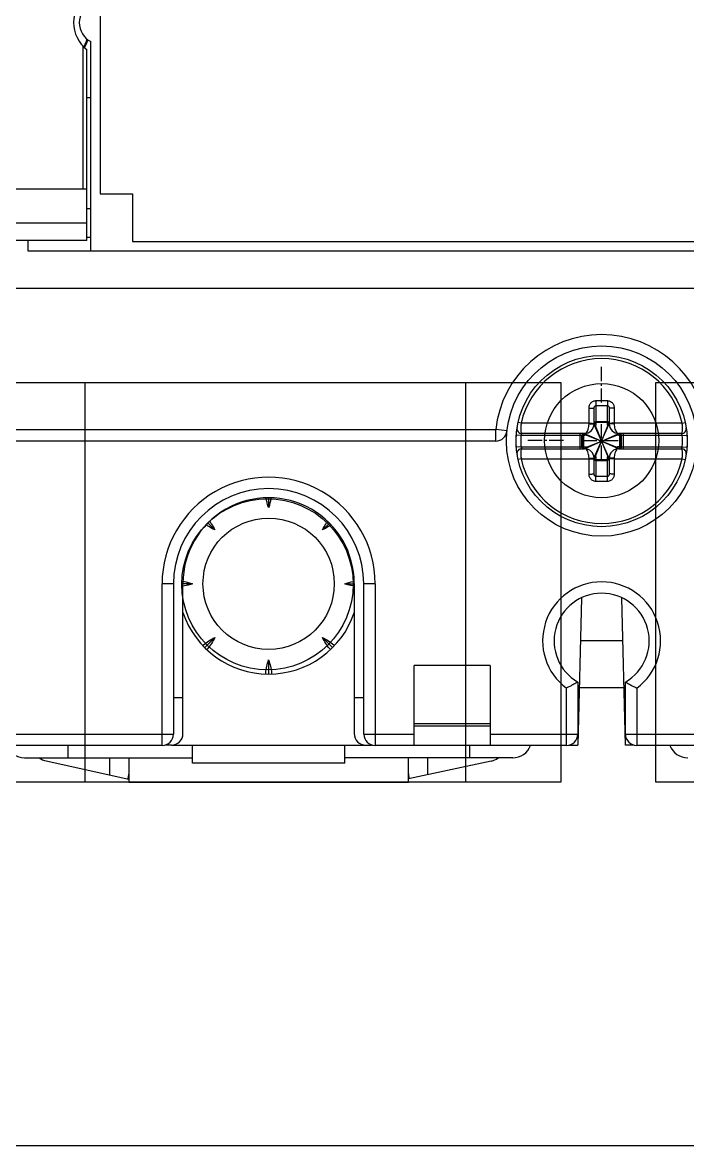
# Model space of a CAD drawing. Extents: x 0 to 607, y 0 to 244.
# Drawn here: x 214 to 248.9, y 24 to 83 of the extents above; entities that cross this region are included whole.
import ezdxf

# ---------------------------------------------------------------- set-up
doc = ezdxf.new("R2010")
doc.units = 0
doc.linetypes.add('AXES2', pattern=[1.125, 0.75, -0.125, 0.125, -0.125])
doc.layers.add('AXE', color=80, linetype='AXES2')

# ---------------------------------------------------------------- blocks, each defined once
blk = doc.blocks.new('grfgd')
for p, q in [((61471.67, -3357.855), (61471.67, -3376.855)), ((61471.17, -3379.855), (61471.17, -3368.855)), ((61470.77, -3376.6), (61470.77, -3369.095)), ((61470.97, -3379.3), (61470.97, -3369.275)), ((61471.17, -3371.805), (61470.97, -3371.805)), ((61434.27, -3376.6), (61470.97, -3376.6)), ((61471.67, -3376.855), (61473.37, -3376.855)), ((61473.37, -3376.855), (61473.37, -3379.355)), ((61471.17, -3377.65), (61470.97, -3377.65)), ((61434.27, -3378.375), (61470.97, -3378.375)), ((61470.97, -3379.3), (61434.27, -3379.3)), ((61467.87, -3379.3), (61467.87, -3379.855)), ((61471.17, -3379.15), (61470.97, -3379.15)), ((61473.37, -3379.355), (61532.37, -3379.355)), ((61467.87, -3379.855), (61532.87, -3379.855)), ((61497.62, -3388.95), (61497.62, -3388.146)), ((61497.72, -3387.984), (61497.72, -3388.905)), ((61498.32, -3388.905), (61498.32, -3387.984)), ((61498.42, -3388.146), (61498.42, -3388.95)), ((61493.789, -3388.914), (61493.626, -3388.878)), ((61497.357, -3388.95), (61497.62, -3388.95)), ((61498.405, -3390.717), (61497.635, -3388.983)), ((61497.635, -3390.717), (61498.405, -3388.983)), ((61498.339, -3390.647), (61497.701, -3389.054)), ((61497.701, -3390.647), (61498.339, -3389.054)), ((61498.32, -3388.835), (61497.72, -3388.835)), ((61498.32, -3388.877), (61497.72, -3388.877)), ((61498.683, -3388.95), (61498.42, -3388.95)), ((61502.251, -3388.914), (61502.414, -3388.878)), ((61433.588, -3389.25), (61492.452, -3389.25)), ((61493.049, -3389.314), (61492.452, -3389.25)), ((61492.452, -3389.85), (61492.452, -3389.25)), ((61493.781, -3389.55), (61493.531, -3389.532)), ((61493.531, -3390.168), (61493.531, -3389.532)), ((61497.075, -3389.55), (61493.781, -3389.55)), ((61497.12, -3389.45), (61493.82, -3389.45)), ((61496.89, -3390.25), (61496.89, -3389.45)), ((61496.986, -3390.15), (61496.986, -3389.55)), ((61497.008, -3389.55), (61497.008, -3390.15)), ((61497.06, -3389.55), (61497.06, -3390.15)), ((61497.153, -3389.465), (61498.887, -3390.235)), ((61497.153, -3390.235), (61498.887, -3389.465)), ((61497.223, -3390.169), (61498.816, -3389.531)), ((61497.224, -3389.531), (61498.816, -3390.169)), ((61502.22, -3389.45), (61498.92, -3389.45)), ((61502.259, -3389.55), (61498.965, -3389.55)), ((61498.98, -3390.15), (61498.98, -3389.55)), ((61499.032, -3390.15), (61499.032, -3389.55)), ((61499.054, -3389.55), (61499.054, -3390.15)), ((61499.15, -3389.45), (61499.15, -3390.25)), ((61502.259, -3389.55), (61502.509, -3389.532)), ((61502.509, -3389.532), (61502.509, -3390.168)), ((61492.452, -3389.85), (61433.588, -3389.85)), ((61493.781, -3390.15), (61493.531, -3390.168)), ((61493.781, -3390.15), (61497.075, -3390.15)), ((61498.965, -3390.15), (61502.259, -3390.15)), ((61502.259, -3390.15), (61502.509, -3390.168)), ((61493.789, -3390.786), (61493.626, -3390.822)), ((61493.82, -3390.25), (61497.12, -3390.25)), ((61497.357, -3390.75), (61497.62, -3390.75)), ((61497.62, -3391.554), (61497.62, -3390.75)), ((61497.72, -3390.795), (61497.72, -3391.717)), ((61497.72, -3390.823), (61498.32, -3390.823)), ((61498.32, -3391.717), (61498.32, -3390.795)), ((61498.683, -3390.75), (61498.42, -3390.75)), ((61498.42, -3390.75), (61498.42, -3391.554)), ((61498.92, -3390.25), (61502.22, -3390.25)), ((61502.251, -3390.786), (61502.414, -3390.822)), ((61497.72, -3390.865), (61498.32, -3390.865)), ((61480.52, -3392.828), (61480.52, -3393.346)), ((61477.327, -3394.156), (61477.69, -3394.518)), ((61483.35, -3394.518), (61483.71, -3394.158)), ((61476.018, -3405.228), (61476.018, -3397.329)), ((61485.018, -3397.328), (61485.018, -3405.229)), ((61475.52, -3397.35), (61474.92, -3397.35)), ((61474.92, -3405.85), (61474.92, -3397.35)), ((61475.52, -3397.35), (61475.52, -3405.25)), ((61476.518, -3397.348), (61476.018, -3397.348)), ((61484.522, -3397.348), (61485.018, -3397.348)), ((61486.12, -3397.35), (61485.52, -3397.35)), ((61485.52, -3405.25), (61485.52, -3397.35)), ((61486.12, -3397.35), (61486.12, -3405.85)), ((61496.967, -3398.085), (61496.764, -3405.829)), ((61499.275, -3405.828), (61499.073, -3398.085)), ((61477.69, -3400.178), (61477.161, -3400.707)), ((61483.35, -3400.178), (61483.879, -3400.707)), ((61496.908, -3400.328), (61499.131, -3400.328)), ((61480.52, -3401.351), (61480.52, -3402.098)), ((61492.17, -3401.65), (61488.17, -3401.65)), ((61488.17, -3405.85), (61488.17, -3401.65)), ((61492.17, -3401.65), (61492.17, -3405.85)), ((61496.77, -3402.515), (61496.77, -3405.25)), ((61499.27, -3405.25), (61499.27, -3402.515)), ((61496.17, -3405.85), (61496.17, -3402.838)), ((61499.197, -3402.828), (61496.843, -3402.828)), ((61499.87, -3402.838), (61499.87, -3405.85)), ((61475.52, -3403.328), (61476.018, -3403.328)), ((61485.018, -3403.328), (61485.52, -3403.328)), ((61488.17, -3404.697), (61492.17, -3404.697)), ((61492.17, -3404.843), (61488.17, -3404.843)), ((61464.27, -3405.25), (61475.52, -3405.25)), ((61485.52, -3405.25), (61488.17, -3405.25)), ((61492.17, -3405.25), (61496.77, -3405.25)), ((61499.27, -3405.25), (61510.52, -3405.25)), ((61474.92, -3405.85), (61464.87, -3405.85)), ((61469.969, -3405.85), (61469.969, -3406.503)), ((61475.417, -3405.828), (61475.079, -3405.828)), ((61485.617, -3405.848), (61475.417, -3405.848)), ((61476.52, -3406.778), (61476.52, -3405.848)), ((61484.52, -3406.778), (61484.52, -3405.848)), ((61485.618, -3405.829), (61485.962, -3405.829)), ((61488.17, -3405.85), (61486.12, -3405.85)), ((61488.17, -3405.829), (61492.17, -3405.829)), ((61491.071, -3405.829), (61491.071, -3406.503)), ((61496.17, -3405.85), (61492.17, -3405.85)), ((61496.329, -3405.829), (61496.764, -3405.829)), ((61499.711, -3405.828), (61499.275, -3405.828)), ((61509.92, -3405.85), (61499.87, -3405.85)), ((61467.695, -3406.503), (61476.52, -3406.503)), ((61468.829, -3406.664), (61473.17, -3407.626)), ((61472.17, -3407.404), (61472.17, -3406.503)), ((61473.17, -3406.503), (61473.17, -3407.778)), ((61493.345, -3406.503), (61484.52, -3406.503)), ((61487.87, -3407.778), (61487.87, -3406.503)), ((61492.21, -3406.675), (61487.87, -3407.605)), ((61488.87, -3406.503), (61488.87, -3407.391)), ((61484.52, -3406.778), (61476.52, -3406.778)), ((61473.17, -3407.778), (61487.87, -3407.778))]:
    blk.add_line(p, q)
for centre, radius in [((61498.02, -3389.85), 5), ((61498.02, -3389.85), 4.5), ((61480.52, -3397.348), 3.45)]:
    blk.add_circle(centre, radius)
for centre, radius, start, end in [((61472.07, -3367.85), 1.8, 127.66989, 232.33011), ((61471.703, -3367.855), 1.133, 118.07249, 241.92751), ((61468.37, -3367.855), 2.75, 332.3488, 341.55971), ((61468.37, -3367.855), 2.8, 332.05647, 341.1608), ((61498.02, -3389.85), 5.6, 6.15064, 173.84936), ((61498.02, -3389.85), 4.333, 12.47309, 167.52691), ((61497.12, -3388.95), 0.5, 270, 0), ((61498.92, -3388.95), 0.5, 180, 270), ((61492.452, -3389.25), 0.6, 270, 353.84936), ((61493.82, -3389.2), 0.25, 171.20259, 270), ((61498.02, -3389.85), 4.25, 175.95223, 184.04777), ((61502.22, -3389.2), 0.25, 269.99996, 8.79727), ((61498.02, -3389.85), 4.25, 355.95223, 4.04777), ((61493.82, -3390.5), 0.25, 89.99996, 188.79727), ((61498.02, -3389.85), 4.333, 192.47309, 347.52691), ((61497.12, -3390.75), 0.5, 0, 90), ((61498.92, -3390.75), 0.5, 90, 180), ((61502.22, -3390.5), 0.25, 351.20259, 90), ((61480.52, -3397.35), 5.6, 0, 180.00062), ((61480.52, -3397.35), 5, 0, 180), ((61480.518, -3397.328), 4.5, 359.99999, 180.00384), ((61498.02, -3400.35), 3.1, 306.63921, 233.36079), ((61498.02, -3400.35), 2.5, 300, 240), ((61480.52, -3397.348), 4.75, 198.57041, 341.27007), ((61474.92, -3405.25), 0.6, 270, 0), ((61475.418, -3405.228), 0.6, 269.94863, 360), ((61485.618, -3405.229), 0.6, 180.00032, 269.94895), ((61486.12, -3405.25), 0.6, 180, 270), ((61496.17, -3405.25), 0.6, 270, 0), ((61499.87, -3405.25), 0.6, 180, 270), ((61467.695, -3405.503), 1, 200.29159, 270), ((61493.345, -3405.503), 1, 270.0002, 339.70839), ((61502.548, -3405.503), 1, 200.28799, 270), ((61469.045, -3405.688), 1, 234.67389, 257.51092), ((61491.995, -3405.699), 1, 282.43176, 306.38253)]:
    blk.add_arc(centre, radius, start, end)
for points, knots in [([(61497.357, -3388.113), (61497.357, -3388.09), (61497.361, -3388.042), (61497.381, -3387.968), (61497.417, -3387.894), (61497.472, -3387.825), (61497.545, -3387.77), (61497.627, -3387.735), (61497.686, -3387.727), (61497.714, -3387.726)], [0, 0, 0, 0, 0.0686055, 0.1439426, 0.226554, 0.3151503, 0.4062368, 0.4967444, 0.5814957, 0.5814957, 0.5814957, 0.5814957]), ([(61497.714, -3387.726), (61497.782, -3387.726), (61497.918, -3387.724), (61498.121, -3387.724), (61498.258, -3387.726), (61498.326, -3387.726)], [0, 0, 0, 0, 0.2025636, 0.4076196, 0.6117272, 0.6117272, 0.6117272, 0.6117272]), ([(61497.714, -3387.726), (61497.714, -3387.76), (61497.715, -3387.823), (61497.717, -3387.909), (61497.719, -3387.961), (61497.72, -3387.984)], [0, 0, 0, 0, 0.1001381, 0.1907363, 0.2572488, 0.2572488, 0.2572488, 0.2572488]), ([(61498.326, -3387.726), (61498.326, -3387.76), (61498.325, -3387.823), (61498.323, -3387.909), (61498.321, -3387.961), (61498.32, -3387.984)], [0, 0, 0, 0, 0.1001378, 0.190736, 0.257248, 0.257248, 0.257248, 0.257248]), ([(61498.326, -3387.726), (61498.354, -3387.727), (61498.412, -3387.735), (61498.495, -3387.769), (61498.567, -3387.825), (61498.622, -3387.894), (61498.659, -3387.968), (61498.679, -3388.042), (61498.683, -3388.09), (61498.683, -3388.113)], [0, 0, 0, 0, 0.0844544, 0.1745763, 0.2656171, 0.3543791, 0.4371975, 0.5127248, 0.5814975, 0.5814975, 0.5814975, 0.5814975]), ([(61497.357, -3388.113), (61497.39, -3388.113), (61497.451, -3388.114), (61497.536, -3388.12), (61497.583, -3388.128), (61497.62, -3388.138), (61497.62, -3388.146)], [0, 0, 0, 0, 0.0995172, 0.1852358, 0.2437846, 0.2679334, 0.2679334, 0.2679334, 0.2679334]), ([(61497.357, -3388.914), (61497.357, -3388.833), (61497.357, -3388.661), (61497.357, -3388.394), (61497.357, -3388.209), (61497.357, -3388.113)], [0, 0, 0, 0, 0.2451334, 0.5135022, 0.8014853, 0.8014853, 0.8014853, 0.8014853]), ([(61497.62, -3388.146), (61497.62, -3388.137), (61497.621, -3388.117), (61497.626, -3388.087), (61497.636, -3388.056), (61497.651, -3388.027), (61497.671, -3388.004), (61497.695, -3387.988), (61497.712, -3387.984), (61497.72, -3387.984)], [0, 0, 0, 0, 0.0284303, 0.0592124, 0.0918038, 0.1246929, 0.1556434, 0.1834244, 0.2075979, 0.2075979, 0.2075979, 0.2075979]), ([(61497.72, -3387.984), (61497.786, -3387.983), (61497.919, -3387.982), (61498.119, -3387.982), (61498.253, -3387.983), (61498.32, -3387.984)], [0, 0, 0, 0, 0.1989894, 0.3995198, 0.6000139, 0.6000139, 0.6000139, 0.6000139]), ([(61498.32, -3387.984), (61498.328, -3387.984), (61498.345, -3387.988), (61498.368, -3388.004), (61498.388, -3388.027), (61498.403, -3388.056), (61498.413, -3388.086), (61498.419, -3388.117), (61498.42, -3388.137), (61498.42, -3388.146)], [0, 0, 0, 0, 0.0240864, 0.0517359, 0.0826458, 0.1155786, 0.1482428, 0.1791, 0.2075994, 0.2075994, 0.2075994, 0.2075994]), ([(61498.683, -3388.113), (61498.649, -3388.113), (61498.589, -3388.114), (61498.504, -3388.12), (61498.457, -3388.128), (61498.42, -3388.138), (61498.42, -3388.146)], [0, 0, 0, 0, 0.0995172, 0.1852358, 0.2437845, 0.2679333, 0.2679333, 0.2679333, 0.2679333]), ([(61498.683, -3388.113), (61498.683, -3388.21), (61498.683, -3388.397), (61498.683, -3388.664), (61498.683, -3388.834), (61498.683, -3388.914)], [0, 0, 0, 0, 0.2923982, 0.5595968, 0.8014853, 0.8014853, 0.8014853, 0.8014853]), ([(61493.789, -3388.914), (61493.785, -3388.948), (61493.778, -3389.017), (61493.771, -3389.121), (61493.769, -3389.223), (61493.773, -3389.314), (61493.784, -3389.385), (61493.794, -3389.43), (61493.812, -3389.45), (61493.82, -3389.45)], [0, 0, 0, 0, 0.1011592, 0.2076643, 0.3132474, 0.407516, 0.4809532, 0.526858, 0.54949, 0.54949, 0.54949, 0.54949]), ([(61497.357, -3388.914), (61497.262, -3388.914), (61497.068, -3388.914), (61496.764, -3388.914), (61496.434, -3388.914), (61496.071, -3388.914), (61495.676, -3388.914), (61495.249, -3388.914), (61494.791, -3388.914), (61494.3, -3388.914), (61493.963, -3388.914), (61493.789, -3388.914)], [0, 0, 0, 0, 0.284634, 0.583745, 0.912593, 1.274918, 1.670146, 2.09758, 2.55637, 3.046106, 3.56801, 3.56801, 3.56801, 3.56801]), ([(61497.12, -3389.45), (61497.149, -3389.45), (61497.212, -3389.421), (61497.277, -3389.333), (61497.324, -3389.217), (61497.351, -3389.085), (61497.357, -3388.995), (61497.357, -3388.95)], [0, 0, 0, 0, 0.0857154, 0.1935589, 0.3219294, 0.4600473, 0.5939554, 0.5939554, 0.5939554, 0.5939554]), ([(61497.357, -3388.95), (61497.357, -3388.944), (61497.357, -3388.932), (61497.357, -3388.92), (61497.357, -3388.914)], [0, 0, 0, 0, 0.01817785, 0.03583874, 0.03583874, 0.03583874, 0.03583874]), ([(61497.457, -3388.915), (61497.485, -3388.916), (61497.538, -3388.916), (61497.58, -3388.926), (61497.62, -3388.925), (61497.62, -3388.932)], [0, 0, 0, 0, 0.08551, 0.1433196, 0.1647829, 0.1647829, 0.1647829, 0.1647829]), ([(61497.609, -3389.053), (61497.611, -3389.046), (61497.614, -3389.032), (61497.619, -3389.012), (61497.625, -3388.996), (61497.631, -3388.986), (61497.635, -3388.983)], [0, 0, 0, 0, 0.02227813, 0.04272751, 0.06093428, 0.07551171, 0.07551171, 0.07551171, 0.07551171]), ([(61497.62, -3388.922), (61497.62, -3388.913), (61497.636, -3388.893), (61497.662, -3388.884), (61497.68, -3388.881), (61497.686, -3388.88)], [0, 0, 0, 0, 0.02606707, 0.06616314, 0.08229637, 0.08229637, 0.08229637, 0.08229637]), ([(61497.62, -3388.95), (61497.62, -3388.941), (61497.636, -3388.922), (61497.662, -3388.913), (61497.68, -3388.909), (61497.686, -3388.908)], [0, 0, 0, 0, 0.026066, 0.06616128, 0.0822948, 0.0822948, 0.0822948, 0.0822948]), ([(61497.701, -3389.054), (61497.698, -3389.045), (61497.691, -3389.029), (61497.678, -3389.007), (61497.665, -3388.99), (61497.652, -3388.98), (61497.642, -3388.98), (61497.639, -3388.981)], [0, 0, 0, 0, 0.0283478, 0.0532815, 0.0748872, 0.0920764, 0.1014859, 0.1014859, 0.1014859, 0.1014859]), ([(61497.655, -3388.855), (61497.66, -3388.852), (61497.67, -3388.846), (61497.68, -3388.842), (61497.686, -3388.84)], [0, 0, 0, 0, 0.01681323, 0.03392807, 0.03392807, 0.03392807, 0.03392807]), ([(61497.72, -3388.905), (61497.72, -3388.931), (61497.717, -3388.98), (61497.708, -3389.03), (61497.701, -3389.054)], [0, 0, 0, 0, 0.0754848, 0.149718, 0.149718, 0.149718, 0.149718]), ([(61498.339, -3389.054), (61498.332, -3389.03), (61498.323, -3388.98), (61498.32, -3388.931), (61498.32, -3388.905)], [0, 0, 0, 0, 0.0742087, 0.149722, 0.149722, 0.149722, 0.149722]), ([(61498.42, -3388.922), (61498.42, -3388.913), (61498.404, -3388.893), (61498.378, -3388.884), (61498.36, -3388.881), (61498.354, -3388.88)], [0, 0, 0, 0, 0.02575795, 0.06597454, 0.08217418, 0.08217418, 0.08217418, 0.08217418]), ([(61498.42, -3388.95), (61498.42, -3388.941), (61498.404, -3388.922), (61498.378, -3388.913), (61498.359, -3388.909), (61498.354, -3388.908)], [0, 0, 0, 0, 0.02606707, 0.06616314, 0.08229636, 0.08229636, 0.08229636, 0.08229636]), ([(61498.405, -3388.983), (61498.402, -3388.98), (61498.39, -3388.979), (61498.375, -3388.99), (61498.366, -3389.002), (61498.36, -3389.01), (61498.359, -3389.013)], [0, 0, 0, 0, 0.01414489, 0.0314115, 0.05261127, 0.06060314, 0.06060314, 0.06060314, 0.06060314]), ([(61498.431, -3389.053), (61498.429, -3389.046), (61498.426, -3389.032), (61498.421, -3389.012), (61498.415, -3388.996), (61498.409, -3388.986), (61498.405, -3388.983)], [0, 0, 0, 0, 0.02223904, 0.04270095, 0.06093086, 0.07551201, 0.07551201, 0.07551201, 0.07551201]), ([(61498.583, -3388.915), (61498.555, -3388.916), (61498.502, -3388.916), (61498.46, -3388.926), (61498.42, -3388.925), (61498.42, -3388.932)], [0, 0, 0, 0, 0.0855099, 0.1433196, 0.1647829, 0.1647829, 0.1647829, 0.1647829]), ([(61502.251, -3388.914), (61502.077, -3388.914), (61501.739, -3388.914), (61501.249, -3388.914), (61500.791, -3388.914), (61500.363, -3388.914), (61499.968, -3388.914), (61499.606, -3388.914), (61499.276, -3388.914), (61498.972, -3388.914), (61498.778, -3388.914), (61498.683, -3388.914)], [0, 0, 0, 0, 0.521932, 1.011689, 1.470493, 1.89794, 2.293184, 2.655521, 2.984393, 3.283507, 3.56801, 3.56801, 3.56801, 3.56801]), ([(61498.683, -3388.914), (61498.683, -3388.92), (61498.683, -3388.932), (61498.683, -3388.944), (61498.683, -3388.95)], [0, 0, 0, 0, 0.01766099, 0.03583874, 0.03583874, 0.03583874, 0.03583874]), ([(61498.683, -3388.95), (61498.683, -3388.995), (61498.688, -3389.085), (61498.716, -3389.217), (61498.763, -3389.333), (61498.828, -3389.421), (61498.891, -3389.45), (61498.92, -3389.45)], [0, 0, 0, 0, 0.1339076, 0.2720257, 0.4003964, 0.5082394, 0.5939557, 0.5939557, 0.5939557, 0.5939557]), ([(61502.22, -3389.45), (61502.228, -3389.45), (61502.246, -3389.43), (61502.256, -3389.385), (61502.267, -3389.314), (61502.27, -3389.223), (61502.269, -3389.121), (61502.262, -3389.017), (61502.255, -3388.948), (61502.251, -3388.914)], [0, 0, 0, 0, 0.022622, 0.0685253, 0.1419848, 0.236287, 0.3418926, 0.4483892, 0.5494906, 0.5494906, 0.5494906, 0.5494906]), ([(61493.82, -3389.45), (61493.817, -3389.456), (61493.81, -3389.469), (61493.8, -3389.492), (61493.789, -3389.519), (61493.783, -3389.54), (61493.781, -3389.55)], [0, 0, 0, 0, 0.0187148, 0.0440151, 0.0759374, 0.1077522, 0.1077522, 0.1077522, 0.1077522]), ([(61497.05, -3389.456), (61497.045, -3389.458), (61497.024, -3389.468), (61497.003, -3389.49), (61496.994, -3389.51), (61496.992, -3389.516)], [0, 0, 0, 0, 0.01694014, 0.06782964, 0.08515314, 0.08515314, 0.08515314, 0.08515314]), ([(61497.043, -3389.473), (61497.034, -3389.481), (61497.023, -3389.495), (61497.016, -3389.51), (61497.014, -3389.516)], [0, 0, 0, 0, 0.03424847, 0.05157209, 0.05157209, 0.05157209, 0.05157209]), ([(61497.105, -3389.45), (61497.088, -3389.45), (61497.065, -3389.457), (61497.047, -3389.47), (61497.043, -3389.473)], [0, 0, 0, 0, 0.05012009, 0.06715642, 0.06715642, 0.06715642, 0.06715642]), ([(61497.105, -3389.45), (61497.096, -3389.45), (61497.076, -3389.466), (61497.068, -3389.492), (61497.064, -3389.51), (61497.063, -3389.516)], [0, 0, 0, 0, 0.02574366, 0.06591584, 0.08212123, 0.08212123, 0.08212123, 0.08212123]), ([(61497.224, -3389.531), (61497.2, -3389.538), (61497.15, -3389.547), (61497.1, -3389.55), (61497.075, -3389.55)], [0, 0, 0, 0, 0.0741826, 0.1497294, 0.1497294, 0.1497294, 0.1497294]), ([(61497.12, -3389.45), (61497.111, -3389.45), (61497.091, -3389.466), (61497.083, -3389.492), (61497.079, -3389.511), (61497.078, -3389.516)], [0, 0, 0, 0, 0.02606707, 0.06616314, 0.08229636, 0.08229636, 0.08229636, 0.08229636]), ([(61497.153, -3389.465), (61497.15, -3389.469), (61497.149, -3389.48), (61497.156, -3389.489), (61497.16, -3389.493)], [0, 0, 0, 0, 0.01414468, 0.03141043, 0.03141043, 0.03141043, 0.03141043]), ([(61497.223, -3389.439), (61497.216, -3389.441), (61497.202, -3389.444), (61497.182, -3389.449), (61497.165, -3389.455), (61497.156, -3389.461), (61497.153, -3389.465)], [0, 0, 0, 0, 0.02223725, 0.04269836, 0.06092843, 0.07550805, 0.07550805, 0.07550805, 0.07550805]), ([(61497.16, -3389.493), (61497.165, -3389.498), (61497.177, -3389.508), (61497.19, -3389.516), (61497.198, -3389.52)], [0, 0, 0, 0, 0.02119907, 0.04643887, 0.04643887, 0.04643887, 0.04643887]), ([(61498.816, -3389.531), (61498.825, -3389.528), (61498.841, -3389.521), (61498.863, -3389.508), (61498.88, -3389.495), (61498.89, -3389.482), (61498.89, -3389.472), (61498.889, -3389.469)], [0, 0, 0, 0, 0.0283477, 0.0532806, 0.0748854, 0.0920738, 0.1014832, 0.1014832, 0.1014832, 0.1014832]), ([(61498.965, -3389.55), (61498.94, -3389.55), (61498.89, -3389.547), (61498.84, -3389.538), (61498.816, -3389.531)], [0, 0, 0, 0, 0.0755715, 0.1497317, 0.1497317, 0.1497317, 0.1497317]), ([(61498.817, -3389.439), (61498.824, -3389.441), (61498.838, -3389.444), (61498.858, -3389.449), (61498.874, -3389.455), (61498.884, -3389.461), (61498.887, -3389.465)], [0, 0, 0, 0, 0.02227705, 0.04272547, 0.06093149, 0.07550845, 0.07550845, 0.07550845, 0.07550845]), ([(61498.92, -3389.45), (61498.929, -3389.45), (61498.949, -3389.466), (61498.957, -3389.492), (61498.961, -3389.511), (61498.962, -3389.516)], [0, 0, 0, 0, 0.02606593, 0.06616117, 0.08229471, 0.08229471, 0.08229471, 0.08229471]), ([(61498.935, -3389.45), (61498.952, -3389.45), (61498.974, -3389.456), (61498.992, -3389.469), (61498.997, -3389.473)], [0, 0, 0, 0, 0.04960304, 0.06665907, 0.06665907, 0.06665907, 0.06665907]), ([(61498.935, -3389.45), (61498.944, -3389.45), (61498.964, -3389.466), (61498.972, -3389.492), (61498.976, -3389.511), (61498.977, -3389.516)], [0, 0, 0, 0, 0.02606707, 0.06616314, 0.08229636, 0.08229636, 0.08229636, 0.08229636]), ([(61499.005, -3389.463), (61499.02, -3389.472), (61499.037, -3389.49), (61499.046, -3389.51), (61499.048, -3389.516)], [0, 0, 0, 0, 0.05088955, 0.06821316, 0.06821316, 0.06821316, 0.06821316]), ([(61499.009, -3389.485), (61499.012, -3389.49), (61499.019, -3389.5), (61499.024, -3389.51), (61499.026, -3389.516)], [0, 0, 0, 0, 0.01735271, 0.03476827, 0.03476827, 0.03476827, 0.03476827]), ([(61502.259, -3389.55), (61502.257, -3389.54), (61502.251, -3389.519), (61502.24, -3389.492), (61502.23, -3389.469), (61502.223, -3389.456), (61502.22, -3389.45)], [0, 0, 0, 0, 0.0318147, 0.0637371, 0.0890374, 0.1077522, 0.1077522, 0.1077522, 0.1077522]), ([(61493.781, -3390.15), (61493.783, -3390.16), (61493.789, -3390.181), (61493.8, -3390.209), (61493.81, -3390.232), (61493.817, -3390.245), (61493.82, -3390.25)], [0, 0, 0, 0, 0.0318147, 0.0637371, 0.0890374, 0.1077522, 0.1077522, 0.1077522, 0.1077522]), ([(61497.035, -3390.237), (61497.02, -3390.228), (61497.003, -3390.211), (61496.994, -3390.19), (61496.992, -3390.184)], [0, 0, 0, 0, 0.05088955, 0.06821316, 0.06821316, 0.06821316, 0.06821316]), ([(61497.031, -3390.215), (61497.028, -3390.21), (61497.021, -3390.201), (61497.016, -3390.19), (61497.014, -3390.184)], [0, 0, 0, 0, 0.01735271, 0.03476827, 0.03476827, 0.03476827, 0.03476827]), ([(61497.105, -3390.25), (61497.088, -3390.25), (61497.066, -3390.244), (61497.048, -3390.231), (61497.043, -3390.227)], [0, 0, 0, 0, 0.04960304, 0.06665908, 0.06665908, 0.06665908, 0.06665908]), ([(61497.105, -3390.25), (61497.096, -3390.25), (61497.076, -3390.234), (61497.068, -3390.208), (61497.064, -3390.19), (61497.063, -3390.184)], [0, 0, 0, 0, 0.02606707, 0.06616314, 0.08229637, 0.08229637, 0.08229637, 0.08229637]), ([(61497.075, -3390.15), (61497.1, -3390.15), (61497.15, -3390.153), (61497.2, -3390.163), (61497.224, -3390.169)], [0, 0, 0, 0, 0.0755715, 0.1497317, 0.1497317, 0.1497317, 0.1497317]), ([(61497.12, -3390.25), (61497.111, -3390.25), (61497.091, -3390.234), (61497.083, -3390.208), (61497.079, -3390.19), (61497.078, -3390.184)], [0, 0, 0, 0, 0.02606593, 0.06616117, 0.08229471, 0.08229471, 0.08229471, 0.08229471]), ([(61497.223, -3390.169), (61497.215, -3390.172), (61497.199, -3390.179), (61497.177, -3390.192), (61497.16, -3390.205), (61497.15, -3390.218), (61497.15, -3390.228), (61497.151, -3390.231)], [0, 0, 0, 0, 0.0283477, 0.0532806, 0.0748854, 0.0920739, 0.1014832, 0.1014832, 0.1014832, 0.1014832]), ([(61497.223, -3390.261), (61497.216, -3390.259), (61497.202, -3390.256), (61497.182, -3390.251), (61497.165, -3390.245), (61497.156, -3390.239), (61497.153, -3390.235)], [0, 0, 0, 0, 0.02227705, 0.04272547, 0.06093149, 0.07550845, 0.07550845, 0.07550845, 0.07550845]), ([(61498.965, -3390.15), (61498.94, -3390.15), (61498.89, -3390.153), (61498.84, -3390.163), (61498.816, -3390.169)], [0, 0, 0, 0, 0.0753321, 0.1496914, 0.1496914, 0.1496914, 0.1496914]), ([(61498.817, -3390.261), (61498.824, -3390.259), (61498.838, -3390.256), (61498.858, -3390.251), (61498.874, -3390.245), (61498.884, -3390.239), (61498.887, -3390.235)], [0, 0, 0, 0, 0.02221081, 0.04255589, 0.06104522, 0.07551541, 0.07551541, 0.07551541, 0.07551541]), ([(61498.88, -3390.207), (61498.876, -3390.202), (61498.864, -3390.192), (61498.85, -3390.184), (61498.843, -3390.181)], [0, 0, 0, 0, 0.02091191, 0.04607775, 0.04607775, 0.04607775, 0.04607775]), ([(61498.887, -3390.235), (61498.89, -3390.231), (61498.891, -3390.22), (61498.884, -3390.211), (61498.88, -3390.207)], [0, 0, 0, 0, 0.01458251, 0.03123653, 0.03123653, 0.03123653, 0.03123653]), ([(61498.965, -3390.15), (61498.965, -3390.167), (61498.961, -3390.197), (61498.949, -3390.232), (61498.933, -3390.246), (61498.928, -3390.248)], [0, 0, 0, 0, 0.050359, 0.0904545, 0.1092398, 0.1092398, 0.1092398, 0.1092398]), ([(61498.98, -3390.15), (61498.98, -3390.167), (61498.976, -3390.197), (61498.964, -3390.232), (61498.949, -3390.246), (61498.943, -3390.248)], [0, 0, 0, 0, 0.0503577, 0.0904538, 0.1092396, 0.1092396, 0.1092396, 0.1092396]), ([(61499.032, -3390.15), (61499.032, -3390.167), (61499.023, -3390.202), (61498.99, -3390.237), (61498.962, -3390.247), (61498.952, -3390.249)], [0, 0, 0, 0, 0.0519316, 0.1030547, 0.1364663, 0.1364663, 0.1364663, 0.1364663]), ([(61499.054, -3390.15), (61499.054, -3390.167), (61499.045, -3390.202), (61499.008, -3390.24), (61498.974, -3390.25), (61498.957, -3390.25)], [0, 0, 0, 0, 0.0516475, 0.1025371, 0.1526572, 0.1526572, 0.1526572, 0.1526572]), ([(61502.22, -3390.25), (61502.223, -3390.245), (61502.229, -3390.232), (61502.24, -3390.21), (61502.251, -3390.182), (61502.257, -3390.161), (61502.259, -3390.15)], [0, 0, 0, 0, 0.0178792, 0.0426, 0.0748566, 0.1077504, 0.1077504, 0.1077504, 0.1077504]), ([(61493.82, -3390.25), (61493.812, -3390.25), (61493.794, -3390.27), (61493.784, -3390.315), (61493.773, -3390.386), (61493.769, -3390.477), (61493.771, -3390.579), (61493.778, -3390.684), (61493.785, -3390.752), (61493.789, -3390.786)], [0, 0, 0, 0, 0.0226221, 0.0685253, 0.1419848, 0.236287, 0.3418926, 0.4483892, 0.5494906, 0.5494906, 0.5494906, 0.5494906]), ([(61493.789, -3390.786), (61493.963, -3390.786), (61494.3, -3390.786), (61494.791, -3390.786), (61495.249, -3390.786), (61495.676, -3390.786), (61496.071, -3390.786), (61496.434, -3390.786), (61496.764, -3390.786), (61497.068, -3390.786), (61497.262, -3390.786), (61497.357, -3390.786)], [0, 0, 0, 0, 0.521932, 1.011689, 1.470493, 1.89794, 2.293184, 2.655521, 2.984393, 3.283507, 3.56801, 3.56801, 3.56801, 3.56801]), ([(61497.357, -3390.75), (61497.357, -3390.705), (61497.351, -3390.615), (61497.324, -3390.483), (61497.277, -3390.367), (61497.212, -3390.279), (61497.149, -3390.25), (61497.12, -3390.25)], [0, 0, 0, 0, 0.1339076, 0.2720257, 0.4003964, 0.5082394, 0.5939557, 0.5939557, 0.5939557, 0.5939557]), ([(61497.357, -3390.786), (61497.357, -3390.78), (61497.357, -3390.768), (61497.357, -3390.756), (61497.357, -3390.75)], [0, 0, 0, 0, 0.01766099, 0.03583874, 0.03583874, 0.03583874, 0.03583874]), ([(61497.357, -3391.587), (61497.357, -3391.559), (61497.357, -3391.499), (61497.357, -3391.405), (61497.357, -3391.303), (61497.357, -3391.19), (61497.357, -3391.067), (61497.357, -3390.931), (61497.357, -3390.836), (61497.357, -3390.786)], [0, 0, 0, 0, 0.0858183, 0.1792338, 0.2814322, 0.3935658, 0.516742, 0.6522102, 0.8014853, 0.8014853, 0.8014853, 0.8014853]), ([(61497.457, -3390.785), (61497.485, -3390.784), (61497.535, -3390.785), (61497.584, -3390.773), (61497.615, -3390.776), (61497.619, -3390.771)], [0, 0, 0, 0, 0.0855099, 0.1433196, 0.1628273, 0.1628273, 0.1628273, 0.1628273]), ([(61497.609, -3390.647), (61497.611, -3390.654), (61497.614, -3390.668), (61497.619, -3390.688), (61497.625, -3390.705), (61497.631, -3390.714), (61497.635, -3390.717)], [0, 0, 0, 0, 0.02223797, 0.04270049, 0.06093265, 0.07551204, 0.07551204, 0.07551204, 0.07551204]), ([(61497.62, -3390.75), (61497.62, -3390.759), (61497.636, -3390.779), (61497.662, -3390.787), (61497.68, -3390.791), (61497.686, -3390.792)], [0, 0, 0, 0, 0.02606706, 0.06616314, 0.08229636, 0.08229636, 0.08229636, 0.08229636]), ([(61497.62, -3390.778), (61497.62, -3390.787), (61497.636, -3390.807), (61497.662, -3390.816), (61497.68, -3390.819), (61497.686, -3390.82)], [0, 0, 0, 0, 0.02575795, 0.06597454, 0.08217418, 0.08217418, 0.08217418, 0.08217418]), ([(61497.635, -3390.717), (61497.638, -3390.72), (61497.65, -3390.721), (61497.663, -3390.711), (61497.669, -3390.704), (61497.672, -3390.7)], [0, 0, 0, 0, 0.01414489, 0.03141149, 0.04509897, 0.04509897, 0.04509897, 0.04509897]), ([(61497.672, -3390.7), (61497.674, -3390.698), (61497.677, -3390.694), (61497.68, -3390.69), (61497.681, -3390.687)], [0, 0, 0, 0, 0.00753388, 0.01552575, 0.01552575, 0.01552575, 0.01552575]), ([(61497.701, -3390.647), (61497.708, -3390.67), (61497.717, -3390.72), (61497.72, -3390.77), (61497.72, -3390.795)], [0, 0, 0, 0, 0.0742087, 0.149722, 0.149722, 0.149722, 0.149722]), ([(61498.32, -3390.795), (61498.32, -3390.77), (61498.323, -3390.72), (61498.332, -3390.67), (61498.339, -3390.647)], [0, 0, 0, 0, 0.0754848, 0.149718, 0.149718, 0.149718, 0.149718]), ([(61498.339, -3390.647), (61498.342, -3390.655), (61498.349, -3390.672), (61498.362, -3390.693), (61498.375, -3390.71), (61498.388, -3390.72), (61498.398, -3390.72), (61498.401, -3390.719)], [0, 0, 0, 0, 0.0283478, 0.0532815, 0.0748872, 0.0920764, 0.1014859, 0.1014859, 0.1014859, 0.1014859]), ([(61498.42, -3390.75), (61498.42, -3390.759), (61498.404, -3390.779), (61498.378, -3390.787), (61498.359, -3390.791), (61498.354, -3390.792)], [0, 0, 0, 0, 0.026066, 0.06616128, 0.0822948, 0.0822948, 0.0822948, 0.0822948]), ([(61498.42, -3390.778), (61498.42, -3390.787), (61498.404, -3390.807), (61498.378, -3390.816), (61498.359, -3390.82), (61498.354, -3390.82)], [0, 0, 0, 0, 0.02606707, 0.06616314, 0.08229636, 0.08229636, 0.08229636, 0.08229636]), ([(61498.431, -3390.647), (61498.429, -3390.654), (61498.426, -3390.668), (61498.421, -3390.688), (61498.415, -3390.705), (61498.409, -3390.714), (61498.405, -3390.717)], [0, 0, 0, 0, 0.02227813, 0.04272751, 0.06093428, 0.07551171, 0.07551171, 0.07551171, 0.07551171]), ([(61498.583, -3390.785), (61498.555, -3390.784), (61498.505, -3390.785), (61498.456, -3390.773), (61498.425, -3390.776), (61498.421, -3390.771)], [0, 0, 0, 0, 0.08551, 0.1433196, 0.1628273, 0.1628273, 0.1628273, 0.1628273]), ([(61498.92, -3390.25), (61498.891, -3390.25), (61498.828, -3390.279), (61498.763, -3390.367), (61498.716, -3390.483), (61498.688, -3390.615), (61498.683, -3390.705), (61498.683, -3390.75)], [0, 0, 0, 0, 0.0857154, 0.1935589, 0.3219294, 0.4600473, 0.5939554, 0.5939554, 0.5939554, 0.5939554]), ([(61498.683, -3390.75), (61498.683, -3390.756), (61498.683, -3390.768), (61498.683, -3390.78), (61498.683, -3390.786)], [0, 0, 0, 0, 0.01817785, 0.03583874, 0.03583874, 0.03583874, 0.03583874]), ([(61498.683, -3390.786), (61498.778, -3390.786), (61498.972, -3390.786), (61499.276, -3390.786), (61499.606, -3390.786), (61499.969, -3390.786), (61500.364, -3390.786), (61500.791, -3390.786), (61501.249, -3390.786), (61501.739, -3390.786), (61502.077, -3390.786), (61502.251, -3390.786)], [0, 0, 0, 0, 0.284634, 0.583745, 0.912593, 1.274918, 1.670146, 2.09758, 2.55637, 3.046106, 3.56801, 3.56801, 3.56801, 3.56801]), ([(61498.683, -3390.786), (61498.683, -3390.836), (61498.683, -3390.932), (61498.683, -3391.068), (61498.683, -3391.192), (61498.683, -3391.304), (61498.683, -3391.407), (61498.683, -3391.5), (61498.683, -3391.559), (61498.683, -3391.587)], [0, 0, 0, 0, 0.1507243, 0.2867075, 0.4100161, 0.5219337, 0.6236486, 0.7164144, 0.8014853, 0.8014853, 0.8014853, 0.8014853]), ([(61502.251, -3390.786), (61502.255, -3390.752), (61502.262, -3390.684), (61502.269, -3390.579), (61502.27, -3390.477), (61502.267, -3390.386), (61502.256, -3390.315), (61502.246, -3390.27), (61502.228, -3390.25), (61502.22, -3390.25)], [0, 0, 0, 0, 0.1011592, 0.2076643, 0.3132474, 0.407516, 0.4809532, 0.526858, 0.54949, 0.54949, 0.54949, 0.54949]), ([(61498.385, -3390.845), (61498.38, -3390.848), (61498.37, -3390.854), (61498.36, -3390.858), (61498.354, -3390.86)], [0, 0, 0, 0, 0.01681323, 0.03392807, 0.03392807, 0.03392807, 0.03392807]), ([(61497.357, -3391.587), (61497.39, -3391.588), (61497.451, -3391.586), (61497.536, -3391.58), (61497.583, -3391.572), (61497.62, -3391.562), (61497.62, -3391.554)], [0, 0, 0, 0, 0.0995172, 0.1852358, 0.2437845, 0.2679333, 0.2679333, 0.2679333, 0.2679333]), ([(61497.714, -3391.974), (61497.686, -3391.973), (61497.628, -3391.965), (61497.545, -3391.931), (61497.473, -3391.875), (61497.418, -3391.807), (61497.381, -3391.732), (61497.361, -3391.659), (61497.357, -3391.61), (61497.357, -3391.587)], [0, 0, 0, 0, 0.0844544, 0.1745763, 0.2656171, 0.3543791, 0.4371975, 0.5127248, 0.5814975, 0.5814975, 0.5814975, 0.5814975]), ([(61497.72, -3391.717), (61497.712, -3391.716), (61497.695, -3391.712), (61497.671, -3391.697), (61497.652, -3391.673), (61497.636, -3391.644), (61497.626, -3391.614), (61497.621, -3391.583), (61497.62, -3391.564), (61497.62, -3391.554)], [0, 0, 0, 0, 0.0240864, 0.0517359, 0.0826458, 0.1155786, 0.1482428, 0.1791, 0.2075994, 0.2075994, 0.2075994, 0.2075994]), ([(61497.714, -3391.974), (61497.714, -3391.94), (61497.715, -3391.877), (61497.717, -3391.791), (61497.719, -3391.739), (61497.72, -3391.717)], [0, 0, 0, 0, 0.1001378, 0.190736, 0.257248, 0.257248, 0.257248, 0.257248]), ([(61498.326, -3391.974), (61498.258, -3391.975), (61498.121, -3391.976), (61497.917, -3391.976), (61497.782, -3391.975), (61497.714, -3391.974)], [0, 0, 0, 0, 0.2041251, 0.409196, 0.6117272, 0.6117272, 0.6117272, 0.6117272]), ([(61498.32, -3391.717), (61498.253, -3391.717), (61498.119, -3391.719), (61497.919, -3391.719), (61497.786, -3391.717), (61497.72, -3391.717)], [0, 0, 0, 0, 0.2005115, 0.4010562, 0.6000139, 0.6000139, 0.6000139, 0.6000139]), ([(61498.42, -3391.554), (61498.42, -3391.564), (61498.419, -3391.583), (61498.414, -3391.614), (61498.404, -3391.644), (61498.389, -3391.673), (61498.369, -3391.696), (61498.345, -3391.712), (61498.328, -3391.716), (61498.32, -3391.717)], [0, 0, 0, 0, 0.0284303, 0.0592124, 0.0918038, 0.1246929, 0.1556434, 0.1834244, 0.2075979, 0.2075979, 0.2075979, 0.2075979]), ([(61498.326, -3391.974), (61498.326, -3391.94), (61498.325, -3391.877), (61498.323, -3391.791), (61498.321, -3391.739), (61498.32, -3391.717)], [0, 0, 0, 0, 0.1001381, 0.1907363, 0.2572488, 0.2572488, 0.2572488, 0.2572488]), ([(61498.683, -3391.587), (61498.683, -3391.61), (61498.679, -3391.658), (61498.659, -3391.732), (61498.623, -3391.806), (61498.568, -3391.875), (61498.495, -3391.93), (61498.413, -3391.965), (61498.354, -3391.973), (61498.326, -3391.974)], [0, 0, 0, 0, 0.0686055, 0.1439426, 0.226554, 0.3151503, 0.4062368, 0.4967444, 0.5814957, 0.5814957, 0.5814957, 0.5814957]), ([(61498.683, -3391.587), (61498.649, -3391.588), (61498.589, -3391.586), (61498.504, -3391.58), (61498.457, -3391.572), (61498.42, -3391.562), (61498.42, -3391.554)], [0, 0, 0, 0, 0.0995172, 0.1852358, 0.2437846, 0.2679334, 0.2679334, 0.2679334, 0.2679334]), ([(61480.451, -3393.122), (61480.441, -3393.084), (61480.418, -3392.989), (61480.4, -3392.893), (61480.391, -3392.834)], [0, 0, 0, 0, 0.1173499, 0.2939294, 0.2939294, 0.2939294, 0.2939294]), ([(61480.649, -3392.835), (61480.64, -3392.893), (61480.622, -3392.989), (61480.599, -3393.084), (61480.589, -3393.122)], [0, 0, 0, 0, 0.1766847, 0.2939647, 0.2939647, 0.2939647, 0.2939647]), ([(61477.69, -3394.518), (61477.584, -3394.468), (61477.431, -3394.382), (61477.287, -3394.284), (61477.241, -3394.251)], [0, 0, 0, 0, 0.3517894, 0.523525, 0.523525, 0.523525, 0.523525]), ([(61477.422, -3394.068), (61477.455, -3394.115), (61477.554, -3394.26), (61477.64, -3394.413), (61477.69, -3394.518)], [0, 0, 0, 0, 0.1731637, 0.5246517, 0.5246517, 0.5246517, 0.5246517]), ([(61483.35, -3394.518), (61483.4, -3394.413), (61483.486, -3394.26), (61483.584, -3394.116), (61483.617, -3394.07)], [0, 0, 0, 0, 0.351793, 0.5218575, 0.5218575, 0.5218575, 0.5218575]), ([(61483.797, -3394.253), (61483.751, -3394.285), (61483.608, -3394.383), (61483.456, -3394.468), (61483.35, -3394.518)], [0, 0, 0, 0, 0.1689895, 0.5204685, 0.5204685, 0.5204685, 0.5204685]), ([(61476.023, -3397.222), (61476.075, -3397.231), (61476.166, -3397.248), (61476.256, -3397.27), (61476.294, -3397.28)], [0, 0, 0, 0, 0.1596766, 0.2769551, 0.2769551, 0.2769551, 0.2769551]), ([(61484.746, -3397.28), (61484.784, -3397.27), (61484.873, -3397.248), (61484.962, -3397.231), (61485.013, -3397.223)], [0, 0, 0, 0, 0.1173483, 0.2726047, 0.2726047, 0.2726047, 0.2726047]), ([(61476.294, -3397.417), (61476.256, -3397.427), (61476.164, -3397.449), (61476.072, -3397.467), (61476.018, -3397.476)], [0, 0, 0, 0, 0.1173483, 0.2817177, 0.2817177, 0.2817177, 0.2817177]), ([(61485.018, -3397.475), (61484.965, -3397.466), (61484.874, -3397.449), (61484.784, -3397.427), (61484.746, -3397.417)], [0, 0, 0, 0, 0.1605156, 0.2777942, 0.2777942, 0.2777942, 0.2777942]), ([(61477.053, -3400.592), (61477.067, -3400.58), (61477.173, -3400.493), (61477.378, -3400.344), (61477.584, -3400.229), (61477.69, -3400.178)], [0, 0, 0, 0, 0.0552402, 0.4093368, 0.7608173, 0.7608173, 0.7608173, 0.7608173]), ([(61477.69, -3400.178), (61477.64, -3400.284), (61477.524, -3400.49), (61477.375, -3400.696), (61477.288, -3400.801), (61477.277, -3400.815)], [0, 0, 0, 0, 0.3517941, 0.7059103, 0.7606309, 0.7606309, 0.7606309, 0.7606309]), ([(61483.763, -3400.815), (61483.752, -3400.801), (61483.665, -3400.696), (61483.516, -3400.49), (61483.4, -3400.284), (61483.35, -3400.178)], [0, 0, 0, 0, 0.0550959, 0.4091952, 0.7606785, 0.7606785, 0.7606785, 0.7606785]), ([(61483.35, -3400.178), (61483.456, -3400.229), (61483.662, -3400.344), (61483.867, -3400.493), (61483.973, -3400.58), (61483.987, -3400.592)], [0, 0, 0, 0, 0.3517975, 0.7059162, 0.7608299, 0.7608299, 0.7608299, 0.7608299]), ([(61480.362, -3402.093), (61480.364, -3402.075), (61480.377, -3401.939), (61480.417, -3401.688), (61480.481, -3401.461), (61480.52, -3401.351)], [0, 0, 0, 0, 0.0550841, 0.4092377, 0.7607122, 0.7607122, 0.7607122, 0.7607122]), ([(61480.52, -3401.351), (61480.559, -3401.461), (61480.623, -3401.688), (61480.663, -3401.939), (61480.676, -3402.075), (61480.678, -3402.093)], [0, 0, 0, 0, 0.3517908, 0.7059626, 0.7607236, 0.7607236, 0.7607236, 0.7607236]), ([(61496.77, -3402.515), (61496.757, -3402.523), (61496.702, -3402.554), (61496.584, -3402.621), (61496.397, -3402.721), (61496.251, -3402.797), (61496.17, -3402.838)], [0, 0, 0, 0, 0.0464425, 0.1872009, 0.409238, 0.6812205, 0.6812205, 0.6812205, 0.6812205]), ([(61499.27, -3402.515), (61499.283, -3402.523), (61499.337, -3402.554), (61499.456, -3402.62), (61499.642, -3402.721), (61499.789, -3402.797), (61499.87, -3402.838)], [0, 0, 0, 0, 0.046254, 0.1864736, 0.4083174, 0.6812207, 0.6812207, 0.6812207, 0.6812207]), ([(61473.127, -3407.616), (61473.142, -3407.588), (61473.16, -3407.516), (61473.166, -3407.428), (61473.168, -3407.373), (61473.168, -3407.357)], [0, 0, 0, 0, 0.0961682, 0.2178848, 0.2637484, 0.2637484, 0.2637484, 0.2637484]), ([(61487.871, -3407.341), (61487.872, -3407.356), (61487.873, -3407.411), (61487.878, -3407.497), (61487.893, -3407.568), (61487.904, -3407.598)], [0, 0, 0, 0, 0.0438197, 0.1644144, 0.2594884, 0.2594884, 0.2594884, 0.2594884])]:
    blk.add_open_spline(points, degree=3, knots=knots)
for points in [[(61497.357, -3388.914), (61497.39, -3388.914), (61497.424, -3388.915), (61497.457, -3388.915)], [(61497.62, -3388.922), (61497.62, -3388.907), (61497.625, -3388.891), (61497.633, -3388.879)], [(61497.633, -3388.879), (61497.639, -3388.87), (61497.647, -3388.862), (61497.655, -3388.855)], [(61497.639, -3388.981), (61497.638, -3388.981), (61497.636, -3388.982), (61497.635, -3388.983)], [(61497.686, -3388.84), (61497.697, -3388.837), (61497.708, -3388.835), (61497.72, -3388.835)], [(61497.686, -3388.88), (61497.697, -3388.878), (61497.709, -3388.877), (61497.72, -3388.877)], [(61497.686, -3388.908), (61497.697, -3388.906), (61497.709, -3388.905), (61497.72, -3388.905)], [(61498.354, -3388.84), (61498.343, -3388.837), (61498.332, -3388.835), (61498.32, -3388.835)], [(61498.354, -3388.88), (61498.343, -3388.878), (61498.331, -3388.877), (61498.32, -3388.877)], [(61498.354, -3388.908), (61498.343, -3388.906), (61498.331, -3388.905), (61498.32, -3388.905)], [(61498.342, -3389.044), (61498.341, -3389.047), (61498.34, -3389.051), (61498.339, -3389.054)], [(61498.35, -3389.028), (61498.347, -3389.033), (61498.345, -3389.039), (61498.342, -3389.044)], [(61498.359, -3389.013), (61498.356, -3389.018), (61498.353, -3389.023), (61498.35, -3389.028)], [(61498.37, -3388.847), (61498.365, -3388.844), (61498.36, -3388.842), (61498.354, -3388.84)], [(61498.384, -3388.855), (61498.38, -3388.852), (61498.375, -3388.849), (61498.37, -3388.847)], [(61498.407, -3388.878), (61498.401, -3388.869), (61498.393, -3388.862), (61498.384, -3388.855)], [(61498.42, -3388.922), (61498.42, -3388.907), (61498.415, -3388.891), (61498.407, -3388.878)], [(61498.683, -3388.914), (61498.649, -3388.914), (61498.616, -3388.915), (61498.583, -3388.915)], [(61496.992, -3389.516), (61496.988, -3389.527), (61496.986, -3389.539), (61496.986, -3389.55)], [(61497.014, -3389.516), (61497.01, -3389.527), (61497.008, -3389.539), (61497.008, -3389.55)], [(61497.083, -3389.45), (61497.072, -3389.45), (61497.06, -3389.452), (61497.05, -3389.456)], [(61497.063, -3389.516), (61497.061, -3389.527), (61497.06, -3389.539), (61497.06, -3389.55)], [(61497.078, -3389.516), (61497.076, -3389.527), (61497.075, -3389.539), (61497.075, -3389.55)], [(61497.198, -3389.52), (61497.203, -3389.523), (61497.209, -3389.525), (61497.214, -3389.528)], [(61497.214, -3389.528), (61497.217, -3389.529), (61497.22, -3389.53), (61497.223, -3389.531)], [(61498.889, -3389.469), (61498.889, -3389.468), (61498.888, -3389.466), (61498.887, -3389.465)], [(61498.957, -3389.45), (61498.968, -3389.45), (61498.98, -3389.452), (61498.99, -3389.456)], [(61498.962, -3389.516), (61498.964, -3389.527), (61498.965, -3389.539), (61498.965, -3389.55)], [(61498.977, -3389.516), (61498.979, -3389.527), (61498.98, -3389.539), (61498.98, -3389.55)], [(61498.99, -3389.456), (61498.995, -3389.458), (61499.001, -3389.461), (61499.005, -3389.463)], [(61498.997, -3389.473), (61499.001, -3389.477), (61499.005, -3389.481), (61499.009, -3389.485)], [(61499.026, -3389.516), (61499.03, -3389.527), (61499.032, -3389.538), (61499.032, -3389.55)], [(61499.048, -3389.516), (61499.052, -3389.527), (61499.054, -3389.539), (61499.054, -3389.55)], [(61496.992, -3390.184), (61496.988, -3390.173), (61496.986, -3390.162), (61496.986, -3390.15)], [(61497.014, -3390.184), (61497.01, -3390.173), (61497.008, -3390.162), (61497.008, -3390.15)], [(61497.043, -3390.227), (61497.039, -3390.223), (61497.035, -3390.219), (61497.031, -3390.215)], [(61497.05, -3390.244), (61497.045, -3390.242), (61497.039, -3390.24), (61497.035, -3390.237)], [(61497.083, -3390.25), (61497.072, -3390.25), (61497.06, -3390.248), (61497.05, -3390.244)], [(61497.063, -3390.184), (61497.061, -3390.173), (61497.06, -3390.161), (61497.06, -3390.15)], [(61497.078, -3390.184), (61497.076, -3390.173), (61497.075, -3390.161), (61497.075, -3390.15)], [(61497.151, -3390.231), (61497.151, -3390.233), (61497.152, -3390.234), (61497.153, -3390.235)], [(61498.826, -3390.173), (61498.823, -3390.171), (61498.82, -3390.17), (61498.816, -3390.169)], [(61498.843, -3390.181), (61498.837, -3390.178), (61498.832, -3390.175), (61498.826, -3390.173)], [(61498.928, -3390.248), (61498.925, -3390.249), (61498.923, -3390.25), (61498.92, -3390.25)], [(61498.952, -3390.249), (61498.946, -3390.25), (61498.941, -3390.25), (61498.935, -3390.25)], [(61497.357, -3390.786), (61497.39, -3390.786), (61497.424, -3390.785), (61497.457, -3390.785)], [(61497.619, -3390.771), (61497.62, -3390.77), (61497.62, -3390.769), (61497.62, -3390.768)], [(61497.62, -3390.778), (61497.62, -3390.794), (61497.625, -3390.809), (61497.633, -3390.822)], [(61497.633, -3390.822), (61497.639, -3390.831), (61497.647, -3390.839), (61497.656, -3390.845)], [(61497.681, -3390.687), (61497.684, -3390.683), (61497.687, -3390.678), (61497.69, -3390.672)], [(61497.686, -3390.792), (61497.697, -3390.794), (61497.709, -3390.795), (61497.72, -3390.795)], [(61497.686, -3390.82), (61497.697, -3390.822), (61497.709, -3390.823), (61497.72, -3390.823)], [(61497.69, -3390.672), (61497.692, -3390.667), (61497.695, -3390.661), (61497.698, -3390.656)], [(61497.698, -3390.656), (61497.699, -3390.653), (61497.7, -3390.65), (61497.701, -3390.647)], [(61498.354, -3390.792), (61498.343, -3390.794), (61498.331, -3390.795), (61498.32, -3390.795)], [(61498.354, -3390.82), (61498.343, -3390.822), (61498.331, -3390.823), (61498.32, -3390.823)], [(61498.407, -3390.821), (61498.401, -3390.83), (61498.393, -3390.838), (61498.385, -3390.845)], [(61498.401, -3390.719), (61498.402, -3390.719), (61498.404, -3390.718), (61498.405, -3390.717)], [(61498.42, -3390.778), (61498.42, -3390.793), (61498.415, -3390.809), (61498.407, -3390.821)], [(61498.421, -3390.771), (61498.42, -3390.77), (61498.42, -3390.769), (61498.42, -3390.768)], [(61498.683, -3390.786), (61498.649, -3390.786), (61498.616, -3390.785), (61498.583, -3390.785)], [(61497.656, -3390.845), (61497.66, -3390.848), (61497.665, -3390.851), (61497.67, -3390.853)], [(61497.67, -3390.853), (61497.675, -3390.856), (61497.68, -3390.858), (61497.686, -3390.86)], [(61497.686, -3390.86), (61497.697, -3390.863), (61497.708, -3390.865), (61497.72, -3390.865)], [(61498.354, -3390.86), (61498.343, -3390.863), (61498.332, -3390.865), (61498.32, -3390.865)], [(61480.52, -3393.346), (61480.494, -3393.273), (61480.471, -3393.198), (61480.451, -3393.122)], [(61480.589, -3393.122), (61480.569, -3393.198), (61480.546, -3393.273), (61480.52, -3393.346)], [(61476.294, -3397.28), (61476.369, -3397.299), (61476.444, -3397.322), (61476.518, -3397.348)], [(61484.522, -3397.348), (61484.596, -3397.322), (61484.671, -3397.299), (61484.746, -3397.28)], [(61476.518, -3397.348), (61476.444, -3397.375), (61476.369, -3397.397), (61476.294, -3397.417)], [(61484.746, -3397.417), (61484.671, -3397.397), (61484.596, -3397.375), (61484.522, -3397.348)]]:
    blk.add_open_spline(points, degree=3)
blk = doc.blocks.new('fdgdfhđjgf')
at = {"color": 3}
blk.add_lwpolyline([(61414.442, -2664.538), (61509.442, -2664.538), (61509.442, -2766.538), (61414.442, -2766.538)], close=True, dxfattribs=at)
blk.add_circle((61479.442, -2774.538), 3, dxfattribs=at)
at = {"layer": 'AXE'}
for p, q in [((61479.442, -2772.538), (61479.442, -2770.538)), ((61479.442, -2775.538), (61479.442, -2773.538)), ((61477.442, -2774.538), (61475.442, -2774.538)), ((61478.442, -2774.538), (61480.442, -2774.538))]:
    blk.add_line(p, q, dxfattribs=at)
blk.add_blockref('grfgd', (-18.578, 615.29))
blk = doc.blocks.new('dfhfeher')
at = {"color": 7}
blk.add_lwpolyline([(71226.481, 6297.965), (71776.481, 6297.965), (71776.481, 6517.965), (71226.481, 6517.965)], close=True, dxfattribs=at)
at = {"color": 24}
for points in [[(71426.481, 6338.065), (71456.481, 6338.065), (71456.481, 6317.065), (71426.481, 6317.065)], [(71461.481, 6338.065), (71491.481, 6338.065), (71491.481, 6317.065), (71461.481, 6317.065)]]:
    blk.add_lwpolyline(points, close=True, dxfattribs=at)
at = {"color": 133}
blk.add_lwpolyline([(71431.481, 6338.065), (71451.481, 6338.065), (71451.481, 6317.065), (71431.481, 6317.065)], close=True, dxfattribs=at)
at = {"color": 1}
blk.add_circle((71441.068, 6327.465), 4.5, dxfattribs=at)
blk.add_blockref('fdgdfhđjgf', (9979.186, 9109.554))

msp = doc.modelspace()

# ---------------------------------------------------------------- block references
msp.add_blockref('dfhfeher', (-71214.232, -6273.994))

doc.saveas('drawing.dxf')
